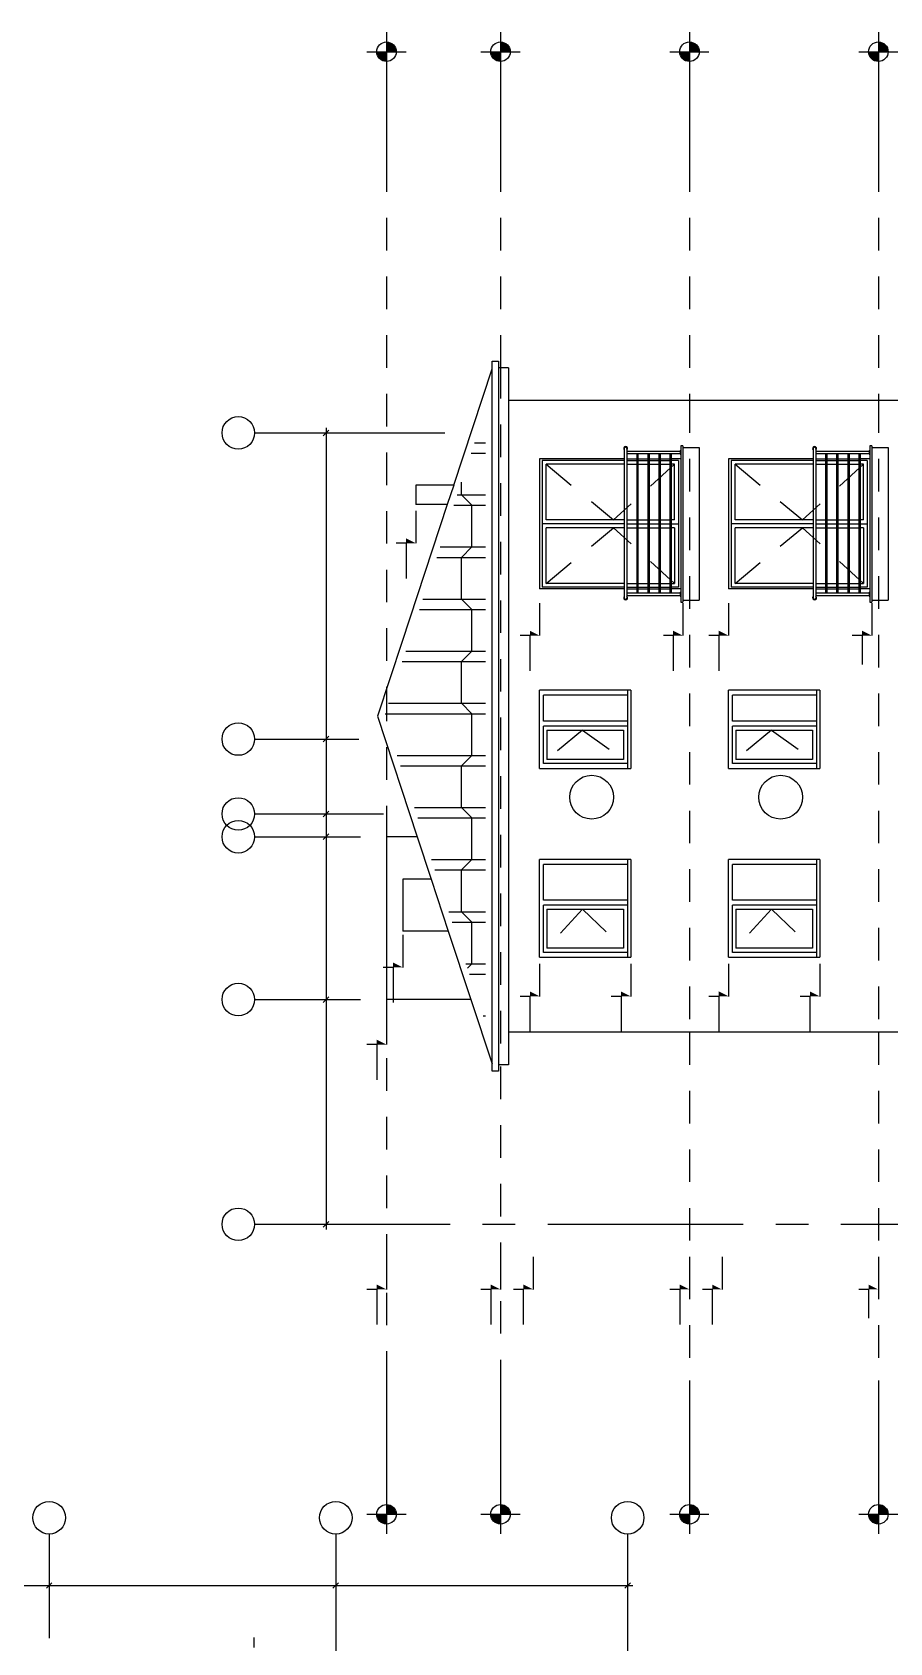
# Model space of a CAD drawing. Header units: metres. Extents: x -220 to 294, y -29 to 18.
# Drawn here: x -192.58 to -189.29, y 4.78 to 10.96 of the extents above; entities that cross this region are included whole.
import ezdxf

# ---------------------------------------------------------------- set-up
doc = ezdxf.new("R2010")
doc.units = ezdxf.units.M
doc.header["$MEASUREMENT"] = 0
doc.linetypes.add('CENTER2', pattern=[1.125, 0.75, -0.125, 0.125, -0.125])
doc.linetypes.add('DASHED4', pattern=[0.1875, 0.125, -0.0625])
for name, color, linetype in [('Cember', 7, 'Continuous'), ('Cizgi', 7, 'Continuous'), ('Kesit_Kot', 7, 'Continuous'), ('Olculendirme', 7, 'Continuous'), ('Rota', 7, 'Continuous'), ('Standart', 7, 'Continuous'), ('Tarama', 7, 'Continuous')]:
    doc.layers.add(name, color=color, linetype=linetype)

msp = doc.modelspace()

# ---------------------------------------------------------------- hatches: boundary and pattern name
at = {"layer": 'Kesit_Kot', "linetype": 'Continuous', "lineweight": -3}
for points in [[(-191.1049, 8.9999), (-191.1424, 9.0187), (-191.1424, 8.9999)], [(-190.6299, 8.6457), (-190.6674, 8.6644), (-190.6674, 8.6457)], [(-190.0799, 8.6457), (-190.1174, 8.6644), (-190.1174, 8.6457)], [(-189.9049, 8.6457), (-189.9424, 8.6644), (-189.9424, 8.6457)], [(-189.3549, 8.6457), (-189.3924, 8.6644), (-189.3924, 8.6457)], [(-191.1549, 7.3725), (-191.1924, 7.3912), (-191.1924, 7.3725)], [(-190.6299, 7.2612), (-190.6674, 7.2799), (-190.6674, 7.2612)], [(-190.2799, 7.2612), (-190.3174, 7.2799), (-190.3174, 7.2612)], [(-189.9049, 7.2612), (-189.9424, 7.2799), (-189.9424, 7.2612)], [(-189.5549, 7.2612), (-189.5924, 7.2799), (-189.5924, 7.2612)], [(-191.2174, 7.0758), (-191.2549, 7.0946), (-191.2549, 7.0758)], [(-191.2174, 6.1362), (-191.2549, 6.1549), (-191.2549, 6.1362)], [(-190.7799, 6.1362), (-190.8174, 6.1549), (-190.8174, 6.1362)], [(-190.6549, 6.1362), (-190.6924, 6.1549), (-190.6924, 6.1362)], [(-190.0549, 6.1362), (-190.0924, 6.1549), (-190.0924, 6.1362)], [(-189.9299, 6.1362), (-189.9674, 6.1549), (-189.9674, 6.1362)], [(-189.3299, 6.1362), (-189.3674, 6.1549), (-189.3674, 6.1362)]]:
    msp.add_hatch(color=216, dxfattribs=at).paths.add_polyline_path(points)
at = {"layer": 'Tarama', "linetype": 'Continuous', "lineweight": -3}
for points in [[(-191.2174, 10.8491), (-191.2216, 10.8493), (-191.2257, 10.85), (-191.2298, 10.8512), (-191.2336, 10.8528), (-191.2373, 10.8548), (-191.2408, 10.8573), (-191.2439, 10.8601), (-191.2467, 10.8632), (-191.2491, 10.8667), (-191.2512, 10.8703), (-191.2528, 10.8742), (-191.2539, 10.8783), (-191.2546, 10.8824), (-191.2549, 10.8866), (-191.2174, 10.8866)], [(-191.2174, 10.9241), (-191.2132, 10.9239), (-191.209, 10.9232), (-191.205, 10.922), (-191.2011, 10.9204), (-191.1974, 10.9184), (-191.194, 10.9159), (-191.1909, 10.9131), (-191.1881, 10.91), (-191.1856, 10.9066), (-191.1836, 10.9029), (-191.182, 10.899), (-191.1808, 10.8949), (-191.1801, 10.8908), (-191.1799, 10.8866), (-191.2174, 10.8866)], [(-190.7799, 10.8491), (-190.7841, 10.8493), (-190.7882, 10.85), (-190.7923, 10.8512), (-190.7961, 10.8528), (-190.7998, 10.8548), (-190.8033, 10.8573), (-190.8064, 10.8601), (-190.8092, 10.8632), (-190.8116, 10.8667), (-190.8137, 10.8703), (-190.8153, 10.8742), (-190.8164, 10.8783), (-190.8171, 10.8824), (-190.8174, 10.8866), (-190.7799, 10.8866)], [(-190.7799, 10.9241), (-190.7757, 10.9239), (-190.7715, 10.9232), (-190.7675, 10.922), (-190.7636, 10.9204), (-190.7599, 10.9184), (-190.7565, 10.9159), (-190.7534, 10.9131), (-190.7506, 10.91), (-190.7481, 10.9066), (-190.7461, 10.9029), (-190.7445, 10.899), (-190.7433, 10.8949), (-190.7426, 10.8908), (-190.7424, 10.8866), (-190.7799, 10.8866)], [(-190.0549, 10.8491), (-190.0591, 10.8493), (-190.0632, 10.85), (-190.0673, 10.8512), (-190.0711, 10.8528), (-190.0748, 10.8548), (-190.0783, 10.8573), (-190.0814, 10.8601), (-190.0842, 10.8632), (-190.0866, 10.8667), (-190.0887, 10.8703), (-190.0903, 10.8742), (-190.0914, 10.8783), (-190.0921, 10.8824), (-190.0924, 10.8866), (-190.0549, 10.8866)], [(-190.0549, 10.9241), (-190.0507, 10.9239), (-190.0465, 10.9232), (-190.0425, 10.922), (-190.0386, 10.9204), (-190.0349, 10.9184), (-190.0315, 10.9159), (-190.0284, 10.9131), (-190.0256, 10.91), (-190.0231, 10.9066), (-190.0211, 10.9029), (-190.0195, 10.899), (-190.0183, 10.8949), (-190.0176, 10.8908), (-190.0174, 10.8866), (-190.0549, 10.8866)], [(-189.3299, 10.8491), (-189.3341, 10.8493), (-189.3382, 10.85), (-189.3423, 10.8512), (-189.3461, 10.8528), (-189.3498, 10.8548), (-189.3533, 10.8573), (-189.3564, 10.8601), (-189.3592, 10.8632), (-189.3616, 10.8667), (-189.3637, 10.8703), (-189.3653, 10.8742), (-189.3664, 10.8783), (-189.3671, 10.8824), (-189.3674, 10.8866), (-189.3299, 10.8866)], [(-189.3299, 10.9241), (-189.3257, 10.9239), (-189.3215, 10.9232), (-189.3175, 10.922), (-189.3136, 10.9204), (-189.3099, 10.9184), (-189.3065, 10.9159), (-189.3034, 10.9131), (-189.3006, 10.91), (-189.2981, 10.9066), (-189.2961, 10.9029), (-189.2945, 10.899), (-189.2933, 10.8949), (-189.2926, 10.8908), (-189.2924, 10.8866), (-189.3299, 10.8866)], [(-191.2174, 5.2358), (-191.2216, 5.236), (-191.2257, 5.2367), (-191.2298, 5.2379), (-191.2336, 5.2395), (-191.2373, 5.2415), (-191.2408, 5.244), (-191.2439, 5.2468), (-191.2467, 5.2499), (-191.2491, 5.2533), (-191.2512, 5.257), (-191.2528, 5.2609), (-191.2539, 5.2649), (-191.2546, 5.2691), (-191.2549, 5.2733), (-191.2174, 5.2733)], [(-191.2174, 5.3108), (-191.2132, 5.3105), (-191.209, 5.3098), (-191.205, 5.3087), (-191.2011, 5.3071), (-191.1974, 5.305), (-191.194, 5.3026), (-191.1909, 5.2998), (-191.1881, 5.2967), (-191.1856, 5.2932), (-191.1836, 5.2896), (-191.182, 5.2857), (-191.1808, 5.2816), (-191.1801, 5.2775), (-191.1799, 5.2733), (-191.2174, 5.2733)], [(-190.7799, 5.2358), (-190.7841, 5.236), (-190.7882, 5.2367), (-190.7923, 5.2379), (-190.7961, 5.2395), (-190.7998, 5.2415), (-190.8033, 5.244), (-190.8064, 5.2468), (-190.8092, 5.2499), (-190.8116, 5.2533), (-190.8137, 5.257), (-190.8153, 5.2609), (-190.8164, 5.2649), (-190.8171, 5.2691), (-190.8174, 5.2733), (-190.7799, 5.2733)], [(-190.7799, 5.3108), (-190.7757, 5.3105), (-190.7715, 5.3098), (-190.7675, 5.3087), (-190.7636, 5.3071), (-190.7599, 5.305), (-190.7565, 5.3026), (-190.7534, 5.2998), (-190.7506, 5.2967), (-190.7481, 5.2932), (-190.7461, 5.2896), (-190.7445, 5.2857), (-190.7433, 5.2816), (-190.7426, 5.2775), (-190.7424, 5.2733), (-190.7799, 5.2733)], [(-190.0549, 5.2358), (-190.0591, 5.236), (-190.0632, 5.2367), (-190.0673, 5.2379), (-190.0711, 5.2395), (-190.0748, 5.2415), (-190.0783, 5.244), (-190.0814, 5.2468), (-190.0842, 5.2499), (-190.0866, 5.2533), (-190.0887, 5.257), (-190.0903, 5.2609), (-190.0914, 5.2649), (-190.0921, 5.2691), (-190.0924, 5.2733), (-190.0549, 5.2733)], [(-190.0549, 5.3108), (-190.0507, 5.3105), (-190.0465, 5.3098), (-190.0425, 5.3087), (-190.0386, 5.3071), (-190.0349, 5.305), (-190.0315, 5.3026), (-190.0284, 5.2998), (-190.0256, 5.2967), (-190.0231, 5.2932), (-190.0211, 5.2896), (-190.0195, 5.2857), (-190.0183, 5.2816), (-190.0176, 5.2775), (-190.0174, 5.2733), (-190.0549, 5.2733)], [(-189.3299, 5.2358), (-189.3341, 5.236), (-189.3382, 5.2367), (-189.3423, 5.2379), (-189.3461, 5.2395), (-189.3498, 5.2415), (-189.3533, 5.244), (-189.3564, 5.2468), (-189.3592, 5.2499), (-189.3616, 5.2533), (-189.3637, 5.257), (-189.3653, 5.2609), (-189.3664, 5.2649), (-189.3671, 5.2691), (-189.3674, 5.2733), (-189.3299, 5.2733)], [(-189.3299, 5.3108), (-189.3257, 5.3105), (-189.3215, 5.3098), (-189.3175, 5.3087), (-189.3136, 5.3071), (-189.3099, 5.305), (-189.3065, 5.3026), (-189.3034, 5.2998), (-189.3006, 5.2967), (-189.2981, 5.2932), (-189.2961, 5.2896), (-189.2945, 5.2857), (-189.2933, 5.2816), (-189.2926, 5.2775), (-189.2924, 5.2733), (-189.3299, 5.2733)]]:
    msp.add_hatch(color=216, dxfattribs=at).paths.add_polyline_path(points)

# ---------------------------------------------------------------- linework, layer by layer
at = {"layer": 'Cember', "color": 237, "linetype": 'Continuous', "lineweight": -3}
for centre in [(-190.4299, 8.0256), (-189.7049, 8.0256)]:
    msp.add_circle(centre, 0.0841, dxfattribs=at)
at = {"layer": 'Cizgi', "color": 251, "linetype": 'DASHED4', "lineweight": -3}
for points in [[(-191.2174, 10.4737), (-191.2174, 8.4426)], [(-190.7799, 10.4737), (-190.7799, 9.6808)], [(-190.0549, 10.4737), (-190.0549, 9.5487)], [(-189.3299, 10.4737), (-189.3299, 9.5487)], [(-190.7799, 9.6808), (-190.7799, 6.9916)], [(-190.0549, 9.5487), (-190.0549, 7.1237)], [(-189.3299, 9.5487), (-189.3299, 7.1237)], [(-191.2174, 8.4426), (-191.2174, 7.2487)], [(-190.4647, 7.5956), (-190.6024, 7.4456)], [(-190.4647, 7.5956), (-190.3086, 7.4456)], [(-189.7397, 7.5956), (-189.8774, 7.4456)], [(-189.7397, 7.5956), (-189.5836, 7.4456)], [(-191.2174, 7.2487), (-191.2174, 5.6362)], [(-190.0549, 7.1237), (-190.0549, 5.6362)], [(-189.3299, 7.1237), (-189.3299, 5.6362)], [(-190.7799, 6.9916), (-190.7799, 5.6362)]]:
    msp.add_lwpolyline(points, dxfattribs=at)
at = {"layer": 'Cizgi', "color": 251, "linetype": 'Continuous', "lineweight": -3}
for points in [[(-190.9596, 9.2237), (-190.8124, 9.6699)], [(-190.7874, 9.6987), (-190.7874, 6.9737)], [(-190.7499, 9.6737), (-190.7874, 9.6737)], [(-190.7499, 9.6737), (-190.7749, 9.6737)], [(-190.7499, 9.6737), (-190.7749, 9.6737)], [(-190.7499, 9.6737), (-190.7749, 9.6737)], [(-190.7499, 9.6737), (-190.7499, 9.5487)], [(-190.7499, 9.6737), (-190.7499, 9.5487)], [(-190.7499, 9.6737), (-190.7499, 9.5487)], [(-190.7499, 9.6737), (-190.7499, 9.5487)], [(-187.7549, 9.5487), (-190.7499, 9.5487)], [(-190.7499, 9.5487), (-190.7499, 7.1237)], [(-190.7499, 9.5487), (-190.7499, 6.9987)], [(-191.1049, 9.2237), (-191.1049, 9.1487)], [(-190.9596, 9.2237), (-191.1049, 9.2237)], [(-190.9596, 9.2237), (-190.9844, 9.1487)], [(-190.9844, 9.1487), (-191.1576, 8.6237)], [(-190.9844, 9.1487), (-191.1049, 9.1487)], [(-191.1576, 8.6237), (-191.2525, 8.3362)], [(-191.2525, 8.3362), (-191.0999, 7.8737)], [(-191.2174, 7.8737), (-191.2174, 7.2487)], [(-191.0999, 7.8737), (-191.2174, 7.8737)], [(-191.0999, 7.8737), (-191.0463, 7.7112)], [(-190.2799, 7.7862), (-190.6299, 7.7862)], [(-190.6299, 7.4112), (-190.6299, 7.7862)], [(-190.6149, 7.6299), (-190.6149, 7.7674)], [(-190.2924, 7.7674), (-190.6149, 7.7674)], [(-190.2924, 7.7862), (-190.2924, 7.4112)], [(-190.2799, 7.7862), (-190.2799, 7.4112)], [(-189.5549, 7.7862), (-189.9049, 7.7862)], [(-189.9049, 7.4112), (-189.9049, 7.7862)], [(-189.8899, 7.6299), (-189.8899, 7.7674)], [(-189.5674, 7.7674), (-189.8899, 7.7674)], [(-189.5674, 7.7862), (-189.5674, 7.4112)], [(-189.5549, 7.7862), (-189.5549, 7.4112)], [(-191.1549, 7.7112), (-191.1549, 7.5112)], [(-191.0463, 7.7112), (-191.1549, 7.7112)], [(-191.0463, 7.7112), (-190.9803, 7.5112)], [(-190.2924, 7.6299), (-190.6149, 7.6299)], [(-190.6149, 7.4299), (-190.6149, 7.6112)], [(-190.2924, 7.6112), (-190.6149, 7.6112)], [(-189.5674, 7.6299), (-189.8899, 7.6299)], [(-189.8899, 7.4299), (-189.8899, 7.6112)], [(-189.5674, 7.6112), (-189.8899, 7.6112)], [(-190.6024, 7.5956), (-190.3074, 7.5956)], [(-190.6024, 7.5956), (-190.6024, 7.4456)], [(-190.3074, 7.5956), (-190.3074, 7.4456)], [(-189.8774, 7.5956), (-189.5824, 7.5956)], [(-189.8774, 7.5956), (-189.8774, 7.4456)], [(-189.5824, 7.5956), (-189.5824, 7.4456)], [(-190.9803, 7.5112), (-191.1549, 7.5112)], [(-190.9803, 7.5112), (-190.8936, 7.2487)], [(-190.2924, 7.4299), (-190.6149, 7.4299)], [(-190.3074, 7.4456), (-190.6024, 7.4456)], [(-189.5674, 7.4299), (-189.8899, 7.4299)], [(-189.5824, 7.4456), (-189.8774, 7.4456)], [(-190.6299, 7.4112), (-190.2799, 7.4112)], [(-189.9049, 7.4112), (-189.5549, 7.4112)], [(-190.8936, 7.2487), (-191.2174, 7.2487)], [(-190.8936, 7.2487), (-190.8124, 7.0025)], [(-187.7549, 7.1237), (-190.7499, 7.1237)], [(-190.7499, 7.1237), (-190.7499, 6.9987)], [(-190.7499, 6.9987), (-190.7874, 6.9987)], [(-190.7874, 6.9987), (-190.7874, 6.9737)], [(-190.7499, 6.9987), (-190.7749, 6.9987)], [(-190.7874, 6.9737), (-190.8124, 6.9737)]]:
    msp.add_lwpolyline(points, dxfattribs=at)
at = {"layer": 'Kesit_Kot', "color": 251, "linetype": 'Continuous', "lineweight": -3}
for points in [[(-191.1049, 9.1249), (-191.1049, 8.9999)], [(-191.1424, 8.9999), (-191.1799, 8.9999)], [(-191.1424, 8.9999), (-191.1424, 8.8652)], [(-190.6299, 8.7707), (-190.6299, 8.6457)], [(-190.0799, 8.7707), (-190.0799, 8.6457)], [(-189.9049, 8.7707), (-189.9049, 8.6457)], [(-189.3549, 8.7707), (-189.3549, 8.6457)], [(-190.6674, 8.6457), (-190.7049, 8.6457)], [(-190.6674, 8.6457), (-190.6674, 8.5109)], [(-190.1174, 8.6457), (-190.1549, 8.6457)], [(-190.1174, 8.6457), (-190.1174, 8.5109)], [(-189.9424, 8.6457), (-189.9799, 8.6457)], [(-189.9424, 8.6457), (-189.9424, 8.5109)], [(-189.3924, 8.6457), (-189.4299, 8.6457)], [(-189.3924, 8.6457), (-189.3924, 8.5352)], [(-191.1549, 7.4975), (-191.1549, 7.3725)], [(-191.1924, 7.3725), (-191.2299, 7.3725)], [(-191.1924, 7.3725), (-191.1924, 7.2377)], [(-190.6299, 7.3862), (-190.6299, 7.2612)], [(-190.2799, 7.3862), (-190.2799, 7.2612)], [(-189.9049, 7.3862), (-189.9049, 7.2612)], [(-189.5549, 7.3862), (-189.5549, 7.2612)], [(-190.6674, 7.2612), (-190.7049, 7.2612)], [(-190.6674, 7.2612), (-190.6674, 7.1264)], [(-190.3174, 7.2612), (-190.3549, 7.2612)], [(-190.3174, 7.2612), (-190.3174, 7.1264)], [(-189.9424, 7.2612), (-189.9799, 7.2612)], [(-189.9424, 7.2612), (-189.9424, 7.1264)], [(-189.5924, 7.2612), (-189.6299, 7.2612)], [(-189.5924, 7.2612), (-189.5924, 7.1264)], [(-191.2174, 7.2008), (-191.2174, 7.0758)], [(-191.2549, 7.0758), (-191.2924, 7.0758)], [(-191.2549, 7.0758), (-191.2549, 6.9411)], [(-191.2174, 6.2612), (-191.2174, 6.1362)], [(-190.7799, 6.2612), (-190.7799, 6.1362)], [(-190.6549, 6.2612), (-190.6549, 6.1362)], [(-190.0549, 6.2612), (-190.0549, 6.1362)], [(-189.9299, 6.2612), (-189.9299, 6.1362)], [(-189.3299, 6.2612), (-189.3299, 6.1362)], [(-191.2549, 6.1362), (-191.2924, 6.1362)], [(-191.2549, 6.1362), (-191.2549, 6.0014)], [(-190.8174, 6.1362), (-190.8549, 6.1362)], [(-190.8174, 6.1362), (-190.8174, 6.0014)], [(-190.6924, 6.1362), (-190.7299, 6.1362)], [(-190.6924, 6.1362), (-190.6924, 6.0014)], [(-190.0924, 6.1362), (-190.1299, 6.1362)], [(-190.0924, 6.1362), (-190.0924, 6.0014)], [(-189.9674, 6.1362), (-190.0049, 6.1362)], [(-189.9674, 6.1362), (-189.9674, 6.0014)], [(-189.3674, 6.1362), (-189.4049, 6.1362)], [(-189.3674, 6.1362), (-189.3674, 6.0257)]]:
    msp.add_lwpolyline(points, dxfattribs=at)
at = {"layer": 'Kesit_Kot', "color": 216, "linetype": 'Continuous', "lineweight": -3}
msp.add_lwpolyline([(-191.7256, 4.7625), (-191.7256, 4.8)], dxfattribs=at)
at = {"layer": 'Olculendirme', "color": 251, "linetype": 'Continuous', "lineweight": -3}
for points in [[(-191.5117, 9.4237), (-191.4367, 9.4237)], [(-191.4599, 9.4131), (-191.4386, 9.4343)], [(-191.4492, 9.4437), (-191.4492, 6.3662)], [(-191.5117, 8.2487), (-191.4367, 8.2487)], [(-191.4599, 8.2381), (-191.4386, 8.2593)], [(-191.5117, 7.9612), (-191.4367, 7.9612)], [(-191.4599, 7.9506), (-191.4386, 7.9718)], [(-191.5117, 7.8737), (-191.4367, 7.8737)], [(-191.4599, 7.8631), (-191.4386, 7.8843)], [(-191.5117, 7.2487), (-191.4367, 7.2487)], [(-191.4599, 7.2381), (-191.4386, 7.2593)], [(-191.5117, 6.3862), (-191.4367, 6.3862)], [(-191.4599, 6.3756), (-191.4386, 6.3968)]]:
    msp.add_lwpolyline(points, dxfattribs=at)
at = {"layer": 'Olculendirme', "color": 59, "linetype": 'Continuous', "lineweight": -3}
for points in [[(-192.5014, 5.0106), (-192.5226, 4.9894)], [(-191.4017, 5.0106), (-191.4229, 4.9894)], [(-190.2814, 5.0106), (-190.3026, 4.9894)]]:
    msp.add_lwpolyline(points, dxfattribs=at)
at = {"layer": 'Olculendirme', "color": 47, "linetype": 'Continuous', "lineweight": -3}
for points in [[(-192.512, 5.0625), (-192.512, 4.9875)], [(-191.4123, 5.0625), (-191.4123, 4.9875)], [(-190.292, 5.0625), (-190.292, 4.9875)], [(-194.9695, 5), (-190.272, 5)]]:
    msp.add_lwpolyline(points, dxfattribs=at)
at = {"layer": 'Rota', "color": 251, "linetype": 'Continuous', "lineweight": -3}
for points in [[(-190.8124, 9.6737), (-190.8124, 9.6987)], [(-190.8124, 9.6987), (-190.7874, 9.6987)], [(-190.8124, 6.9737), (-190.8124, 9.6737)]]:
    msp.add_lwpolyline(points, dxfattribs=at)
at = {"layer": 'Standart', "color": 251, "linetype": 'Continuous', "lineweight": -3}
for points in [[(-191.2174, 10.9616), (-191.2174, 10.8116)], [(-190.7799, 10.9616), (-190.7799, 10.8116)], [(-190.0549, 10.9616), (-190.0549, 10.8116)], [(-189.3299, 10.9616), (-189.3299, 10.8116)], [(-191.2924, 10.8866), (-191.1424, 10.8866)], [(-190.8549, 10.8866), (-190.7049, 10.8866)], [(-190.1299, 10.8866), (-189.9799, 10.8866)], [(-189.4049, 10.8866), (-189.2549, 10.8866)], [(-191.2174, 10.8116), (-191.2174, 10.3737)], [(-190.7799, 10.8116), (-190.7799, 10.3737)], [(-190.0549, 10.8116), (-190.0549, 10.3737)], [(-189.3299, 10.8116), (-189.3299, 10.3737)], [(-190.3049, 9.3647), (-190.3049, 8.7895)], [(-190.2949, 9.3642), (-190.2949, 8.79)], [(-190.2949, 9.3542), (-190.0899, 9.3542)], [(-190.2949, 9.3442), (-190.0899, 9.3442)], [(-190.2574, 9.3442), (-190.2574, 8.81)], [(-190.2524, 9.3442), (-190.2524, 8.81)], [(-190.2149, 9.3442), (-190.2149, 8.81)], [(-190.2099, 9.3442), (-190.2099, 8.81)], [(-190.1725, 9.3442), (-190.1725, 8.81)], [(-190.1675, 9.3442), (-190.1675, 8.81)], [(-190.13, 9.3442), (-190.13, 8.81)], [(-190.125, 9.3442), (-190.125, 8.81)], [(-190.0899, 9.3567), (-190.0899, 9.3417)], [(-190.0899, 9.3567), (-190.0874, 9.3567)], [(-190.0899, 9.3417), (-190.0874, 9.3417)], [(-190.0799, 9.3747), (-190.0874, 9.3747)], [(-190.0874, 9.3747), (-190.0874, 8.7747)], [(-190.0799, 9.3747), (-190.0799, 8.7747)], [(-190.0799, 9.3672), (-190.0174, 9.3672)], [(-190.0174, 9.3672), (-190.0174, 8.7822)], [(-189.5799, 9.3647), (-189.5799, 8.7895)], [(-189.5699, 9.3642), (-189.5699, 8.79)], [(-189.5699, 9.3542), (-189.3649, 9.3542)], [(-189.5699, 9.3442), (-189.3649, 9.3442)], [(-189.5324, 9.3442), (-189.5324, 8.81)], [(-189.5274, 9.3442), (-189.5274, 8.81)], [(-189.49, 9.3442), (-189.49, 8.81)], [(-189.485, 9.3442), (-189.485, 8.81)], [(-189.4475, 9.3442), (-189.4475, 8.81)], [(-189.4425, 9.3442), (-189.4425, 8.81)], [(-189.405, 9.3442), (-189.405, 8.81)], [(-189.4, 9.3442), (-189.4, 8.81)], [(-189.3649, 9.3567), (-189.3649, 9.3417)], [(-189.3649, 9.3567), (-189.3624, 9.3567)], [(-189.3649, 9.3417), (-189.3624, 9.3417)], [(-189.3549, 9.3747), (-189.3624, 9.3747)], [(-189.3624, 9.3747), (-189.3624, 8.7747)], [(-189.3549, 9.3747), (-189.3549, 8.7747)], [(-189.3549, 9.3672), (-189.2924, 9.3672)], [(-189.2924, 9.3672), (-189.2924, 8.7822)], [(-190.6299, 9.3247), (-190.6299, 8.8247)], [(-190.3049, 9.3247), (-190.6299, 9.3247)], [(-190.6199, 9.3182), (-190.6199, 8.8312)], [(-190.3049, 9.3182), (-190.6199, 9.3182)], [(-190.6049, 9.0897), (-190.6049, 9.3032)], [(-190.3049, 9.3032), (-190.6049, 9.3032)], [(-190.2949, 9.3247), (-190.2574, 9.3247)], [(-190.2949, 9.3182), (-190.2574, 9.3182)], [(-190.2949, 9.3032), (-190.2574, 9.3032)], [(-190.2524, 9.3247), (-190.2149, 9.3247)], [(-190.2524, 9.3182), (-190.2149, 9.3182)], [(-190.2524, 9.3032), (-190.2149, 9.3032)], [(-190.2099, 9.3247), (-190.1725, 9.3247)], [(-190.2099, 9.3182), (-190.1725, 9.3182)], [(-190.2099, 9.3032), (-190.1725, 9.3032)], [(-190.1675, 9.3247), (-190.13, 9.3247)], [(-190.1675, 9.3182), (-190.13, 9.3182)], [(-190.1675, 9.3032), (-190.13, 9.3032)], [(-190.0874, 9.3247), (-190.125, 9.3247)], [(-190.0974, 9.3182), (-190.125, 9.3182)], [(-190.1124, 9.3032), (-190.125, 9.3032)], [(-190.1124, 9.0897), (-190.1124, 9.3032)], [(-190.0974, 9.3182), (-190.0974, 8.8312)], [(-189.9049, 9.3247), (-189.9049, 8.8247)], [(-189.5799, 9.3247), (-189.9049, 9.3247)], [(-189.8949, 9.3182), (-189.8949, 8.8312)], [(-189.5799, 9.3182), (-189.8949, 9.3182)], [(-189.8799, 9.0897), (-189.8799, 9.3032)], [(-189.5799, 9.3032), (-189.8799, 9.3032)], [(-189.5699, 9.3247), (-189.5324, 9.3247)], [(-189.5699, 9.3182), (-189.5324, 9.3182)], [(-189.5699, 9.3032), (-189.5324, 9.3032)], [(-189.5274, 9.3247), (-189.49, 9.3247)], [(-189.5274, 9.3182), (-189.49, 9.3182)], [(-189.5274, 9.3032), (-189.49, 9.3032)], [(-189.485, 9.3247), (-189.4475, 9.3247)], [(-189.485, 9.3182), (-189.4475, 9.3182)], [(-189.485, 9.3032), (-189.4475, 9.3032)], [(-189.4425, 9.3247), (-189.405, 9.3247)], [(-189.4425, 9.3182), (-189.405, 9.3182)], [(-189.4425, 9.3032), (-189.405, 9.3032)], [(-189.3624, 9.3247), (-189.4, 9.3247)], [(-189.3724, 9.3182), (-189.4, 9.3182)], [(-189.3874, 9.3032), (-189.4, 9.3032)], [(-189.3874, 9.0897), (-189.3874, 9.3032)], [(-189.3724, 9.3182), (-189.3724, 8.8312)], [(-190.3049, 9.0897), (-190.6049, 9.0897)], [(-190.2949, 9.0897), (-190.2574, 9.0897)], [(-190.2524, 9.0897), (-190.2149, 9.0897)], [(-190.2099, 9.0897), (-190.1725, 9.0897)], [(-190.1675, 9.0897), (-190.13, 9.0897)], [(-190.1124, 9.0897), (-190.125, 9.0897)], [(-189.5799, 9.0897), (-189.8799, 9.0897)], [(-189.5699, 9.0897), (-189.5324, 9.0897)], [(-189.5274, 9.0897), (-189.49, 9.0897)], [(-189.485, 9.0897), (-189.4475, 9.0897)], [(-189.4425, 9.0897), (-189.405, 9.0897)], [(-189.3874, 9.0897), (-189.4, 9.0897)], [(-190.3049, 9.0747), (-190.6199, 9.0747)], [(-190.6049, 8.8462), (-190.6049, 9.0597)], [(-190.3049, 9.0597), (-190.6049, 9.0597)], [(-190.2949, 9.0747), (-190.2574, 9.0747)], [(-190.2949, 9.0597), (-190.2574, 9.0597)], [(-190.2524, 9.0747), (-190.2149, 9.0747)], [(-190.2524, 9.0597), (-190.2149, 9.0597)], [(-190.2099, 9.0747), (-190.1725, 9.0747)], [(-190.2099, 9.0597), (-190.1725, 9.0597)], [(-190.1675, 9.0747), (-190.13, 9.0747)], [(-190.1675, 9.0597), (-190.13, 9.0597)], [(-190.125, 9.0747), (-190.0974, 9.0747)], [(-190.1124, 9.0597), (-190.125, 9.0597)], [(-190.1124, 9.0597), (-190.1124, 8.8462)], [(-189.5799, 9.0747), (-189.8949, 9.0747)], [(-189.8799, 8.8462), (-189.8799, 9.0597)], [(-189.5799, 9.0597), (-189.8799, 9.0597)], [(-189.5699, 9.0747), (-189.5324, 9.0747)], [(-189.5699, 9.0597), (-189.5324, 9.0597)], [(-189.5274, 9.0747), (-189.49, 9.0747)], [(-189.5274, 9.0597), (-189.49, 9.0597)], [(-189.485, 9.0747), (-189.4475, 9.0747)], [(-189.485, 9.0597), (-189.4475, 9.0597)], [(-189.4425, 9.0747), (-189.405, 9.0747)], [(-189.4425, 9.0597), (-189.405, 9.0597)], [(-189.4, 9.0747), (-189.3724, 9.0747)], [(-189.3874, 9.0597), (-189.4, 9.0597)], [(-189.3874, 9.0597), (-189.3874, 8.8462)], [(-190.3049, 8.8462), (-190.6049, 8.8462)], [(-190.2949, 8.8462), (-190.2574, 8.8462)], [(-190.2524, 8.8462), (-190.2149, 8.8462)], [(-190.2099, 8.8462), (-190.1725, 8.8462)], [(-190.1675, 8.8462), (-190.13, 8.8462)], [(-190.125, 8.8462), (-190.1124, 8.8462)], [(-189.5799, 8.8462), (-189.8799, 8.8462)], [(-189.5699, 8.8462), (-189.5324, 8.8462)], [(-189.5274, 8.8462), (-189.49, 8.8462)], [(-189.485, 8.8462), (-189.4475, 8.8462)], [(-189.4425, 8.8462), (-189.405, 8.8462)], [(-189.4, 8.8462), (-189.3874, 8.8462)], [(-190.3049, 8.8247), (-190.6299, 8.8247)], [(-190.3049, 8.8312), (-190.6199, 8.8312)], [(-190.2949, 8.8312), (-190.2574, 8.8312)], [(-190.2949, 8.8247), (-190.2574, 8.8247)], [(-190.2949, 8.81), (-190.0899, 8.81)], [(-190.2949, 8.8), (-190.0899, 8.8)], [(-190.2524, 8.8312), (-190.2149, 8.8312)], [(-190.2524, 8.8247), (-190.2149, 8.8247)], [(-190.2099, 8.8312), (-190.1725, 8.8312)], [(-190.2099, 8.8247), (-190.1725, 8.8247)], [(-190.1675, 8.8312), (-190.13, 8.8312)], [(-190.1675, 8.8247), (-190.13, 8.8247)], [(-190.0974, 8.8312), (-190.125, 8.8312)], [(-190.0874, 8.8247), (-190.125, 8.8247)], [(-190.0899, 8.8125), (-190.0899, 8.7975)], [(-190.0899, 8.8125), (-190.0874, 8.8125)], [(-190.0899, 8.7975), (-190.0874, 8.7975)], [(-190.0799, 8.7822), (-190.0174, 8.7822)], [(-189.5799, 8.8247), (-189.9049, 8.8247)], [(-189.5799, 8.8312), (-189.8949, 8.8312)], [(-189.5699, 8.8312), (-189.5324, 8.8312)], [(-189.5699, 8.8247), (-189.5324, 8.8247)], [(-189.5699, 8.81), (-189.3649, 8.81)], [(-189.5699, 8.8), (-189.3649, 8.8)], [(-189.5274, 8.8312), (-189.49, 8.8312)], [(-189.5274, 8.8247), (-189.49, 8.8247)], [(-189.485, 8.8312), (-189.4475, 8.8312)], [(-189.485, 8.8247), (-189.4475, 8.8247)], [(-189.4425, 8.8312), (-189.405, 8.8312)], [(-189.4425, 8.8247), (-189.405, 8.8247)], [(-189.3724, 8.8312), (-189.4, 8.8312)], [(-189.3624, 8.8247), (-189.4, 8.8247)], [(-189.3649, 8.8125), (-189.3649, 8.7975)], [(-189.3649, 8.8125), (-189.3624, 8.8125)], [(-189.3649, 8.7975), (-189.3624, 8.7975)], [(-189.3549, 8.7822), (-189.2924, 8.7822)], [(-190.0874, 8.7747), (-190.0799, 8.7747)], [(-189.3624, 8.7747), (-189.3549, 8.7747)], [(-190.2799, 8.4362), (-190.6299, 8.4362)], [(-190.6299, 8.1362), (-190.6299, 8.4362)], [(-190.6149, 8.3174), (-190.6149, 8.4174)], [(-190.2924, 8.4174), (-190.6149, 8.4174)], [(-190.2924, 8.4362), (-190.2924, 8.1362)], [(-190.2799, 8.4362), (-190.2799, 8.1362)], [(-189.5549, 8.4362), (-189.9049, 8.4362)], [(-189.9049, 8.1362), (-189.9049, 8.4362)], [(-189.8899, 8.3174), (-189.8899, 8.4174)], [(-189.5674, 8.4174), (-189.8899, 8.4174)], [(-189.5674, 8.4362), (-189.5674, 8.1362)], [(-189.5549, 8.4362), (-189.5549, 8.1362)], [(-190.2924, 8.3174), (-190.6149, 8.3174)], [(-190.6149, 8.1549), (-190.6149, 8.2987)], [(-190.2924, 8.2987), (-190.6149, 8.2987)], [(-189.5674, 8.3174), (-189.8899, 8.3174)], [(-189.8899, 8.1549), (-189.8899, 8.2987)], [(-189.5674, 8.2987), (-189.8899, 8.2987)], [(-190.6024, 8.2831), (-190.3074, 8.2831)], [(-190.6024, 8.2831), (-190.6024, 8.1706)], [(-190.3074, 8.2831), (-190.3074, 8.1706)], [(-189.8774, 8.2831), (-189.5824, 8.2831)], [(-189.8774, 8.2831), (-189.8774, 8.1706)], [(-189.5824, 8.2831), (-189.5824, 8.1706)], [(-190.3074, 8.1706), (-190.6024, 8.1706)], [(-189.5824, 8.1706), (-189.8774, 8.1706)], [(-190.6299, 8.1362), (-190.2799, 8.1362)], [(-190.2924, 8.1549), (-190.6149, 8.1549)], [(-189.9049, 8.1362), (-189.5549, 8.1362)], [(-189.5674, 8.1549), (-189.8899, 8.1549)], [(-191.2174, 5.7862), (-191.2174, 5.3483)], [(-190.7799, 5.7862), (-190.7799, 5.3483)], [(-190.0549, 5.7862), (-190.0549, 5.3483)], [(-189.3299, 5.7862), (-189.3299, 5.3483)], [(-191.2174, 5.3483), (-191.2174, 5.1983)], [(-190.7799, 5.3483), (-190.7799, 5.1983)], [(-190.0549, 5.3483), (-190.0549, 5.1983)], [(-189.3299, 5.3483), (-189.3299, 5.1983)], [(-191.2924, 5.2733), (-191.1424, 5.2733)], [(-190.8549, 5.2733), (-190.7049, 5.2733)], [(-190.1299, 5.2733), (-189.9799, 5.2733)], [(-189.4049, 5.2733), (-189.2549, 5.2733)]]:
    msp.add_lwpolyline(points, dxfattribs=at)
at = {"layer": 'Standart', "color": 251, "linetype": 'CENTER2', "lineweight": -3}
for points in [[(-191.7236, 9.4237), (-190.9936, 9.4237)], [(-191.7236, 8.2487), (-191.3236, 8.2487)], [(-191.7236, 7.9612), (-191.2288, 7.9612)], [(-191.7236, 7.8737), (-191.3174, 7.8737)], [(-191.7236, 7.2487), (-191.3174, 7.2487)], [(-191.7236, 6.3862), (-186.8231, 6.3862)], [(-192.512, 5.1976), (-192.512, 4.7976)], [(-191.4123, 5.1976), (-191.4123, 4.5212)], [(-190.292, 5.1976), (-190.292, 0.1125)]]:
    msp.add_lwpolyline(points, dxfattribs=at)
at = {"layer": 'Standart', "color": 251, "linetype": 'DASHED4', "lineweight": -3}
for points in [[(-190.6049, 9.3032), (-190.3461, 9.0897)], [(-190.1124, 9.3032), (-190.3461, 9.0897)], [(-189.8799, 9.3032), (-189.6211, 9.0897)], [(-189.3874, 9.3032), (-189.6211, 9.0897)], [(-190.6049, 8.8462), (-190.3461, 9.0597)], [(-190.1124, 8.8462), (-190.3461, 9.0597)], [(-189.8799, 8.8462), (-189.6211, 9.0597)], [(-189.3874, 8.8462), (-189.6211, 9.0597)], [(-190.4647, 8.2831), (-190.6024, 8.1706)], [(-190.4647, 8.2831), (-190.3086, 8.1706)], [(-189.7397, 8.2831), (-189.8774, 8.1706)], [(-189.7397, 8.2831), (-189.5836, 8.1706)]]:
    msp.add_lwpolyline(points, dxfattribs=at)
at = {"layer": 'Standart', "color": 216, "linetype": 'Continuous', "lineweight": -3}
for centre in [(-191.2174, 10.8866), (-190.7799, 10.8866), (-190.0549, 10.8866), (-189.3299, 10.8866), (-191.2174, 5.2733), (-190.7799, 5.2733), (-190.0549, 5.2733), (-189.3299, 5.2733)]:
    msp.add_circle(centre, 0.0375, dxfattribs=at)
at = {"layer": 'Standart', "color": 251, "linetype": 'Continuous', "lineweight": -3}
for centre in [(-191.7861, 9.4237), (-191.7861, 8.2487), (-191.7861, 7.9612), (-191.7861, 7.8737), (-191.7861, 7.2487), (-191.7861, 6.3862), (-192.512, 5.2601), (-191.4123, 5.2601), (-190.292, 5.2601)]:
    msp.add_circle(centre, 0.0625, dxfattribs=at)
at = {"layer": 'Standart', "color": 98, "linetype": 'Continuous', "lineweight": -3}
for centre, start, end in [((-190.2999, 9.3642), 311.81031, 228.37744), ((-189.5749, 9.3642), 311.81031, 228.37744), ((-190.2999, 8.79), 131.62256, 48.18969), ((-189.5749, 8.79), 131.62256, 48.18969)]:
    msp.add_arc(centre, 0.0075, start, end, dxfattribs=at)
at = {"layer": 'Standart', "color": 198, "linetype": 'Continuous', "lineweight": -3}
for centre, start, end in [((-190.2999, 9.3642), 0, 175.05736), ((-189.5749, 9.3642), 0, 175.05736), ((-190.2999, 8.79), 184.94264, 360), ((-189.5749, 8.79), 184.94264, 0)]:
    msp.add_arc(centre, 0.005, start, end, dxfattribs=at)
at = {"layer": 'Tarama', "color": 13, "linetype": 'Continuous', "lineweight": -3}
for points in [[(-190.8929, 9.3461), (-190.8374, 9.3461)], [(-190.8797, 9.3861), (-190.8374, 9.3861)], [(-190.9297, 9.1861), (-190.9297, 9.2347)], [(-190.9457, 9.1861), (-190.9297, 9.1861)], [(-190.9297, 9.1861), (-190.8374, 9.1861)], [(-190.8896, 9.1461), (-190.9297, 9.1861)], [(-190.9589, 9.1461), (-190.9297, 9.1461)], [(-190.9297, 9.1461), (-190.8374, 9.1461)], [(-190.8896, 8.9861), (-190.8896, 9.1461)], [(-191.0117, 8.9861), (-190.9297, 8.9861)], [(-190.9297, 8.9861), (-190.8374, 8.9861)], [(-190.9297, 8.9461), (-190.8896, 8.9861)], [(-191.0249, 8.9461), (-190.9297, 8.9461)], [(-190.9297, 8.9461), (-190.8374, 8.9461)], [(-190.9297, 8.7861), (-190.9297, 8.9461)], [(-191.0777, 8.7861), (-190.9297, 8.7861)], [(-190.9297, 8.7861), (-190.8374, 8.7861)], [(-190.8896, 8.7461), (-190.9297, 8.7861)], [(-191.0909, 8.7461), (-190.9297, 8.7461)], [(-190.9297, 8.7461), (-190.8374, 8.7461)], [(-190.8896, 8.5861), (-190.8896, 8.7461)], [(-191.1569, 8.5461), (-190.9297, 8.5461)], [(-191.1437, 8.5861), (-190.9297, 8.5861)], [(-190.9297, 8.5861), (-190.8374, 8.5861)], [(-190.9297, 8.5461), (-190.8896, 8.5861)], [(-190.9297, 8.5461), (-190.8374, 8.5461)], [(-190.9297, 8.3861), (-190.9297, 8.5461)], [(-191.2229, 8.3461), (-190.9297, 8.3461)], [(-191.2097, 8.3861), (-190.9297, 8.3861)], [(-190.9297, 8.3861), (-190.8374, 8.3861)], [(-190.8896, 8.3461), (-190.9297, 8.3861)], [(-190.9297, 8.3461), (-190.8374, 8.3461)], [(-190.8896, 8.1861), (-190.8896, 8.3461)], [(-191.1766, 8.1861), (-190.9297, 8.1861)], [(-190.9297, 8.1861), (-190.8374, 8.1861)], [(-190.9297, 8.1461), (-190.8896, 8.1861)], [(-191.1634, 8.1461), (-190.9297, 8.1461)], [(-190.9297, 8.1461), (-190.8374, 8.1461)], [(-190.9297, 7.9861), (-190.9297, 8.1461)], [(-191.1106, 7.9861), (-190.9297, 7.9861)], [(-190.9297, 7.9861), (-190.8374, 7.9861)], [(-190.8896, 7.9461), (-190.9297, 7.9861)], [(-191.0974, 7.9461), (-190.9297, 7.9461)], [(-190.9297, 7.9461), (-190.8374, 7.9461)], [(-190.8896, 7.7861), (-190.8896, 7.9461)], [(-191.0446, 7.7861), (-190.9297, 7.7861)], [(-191.0314, 7.7461), (-190.9297, 7.7461)], [(-190.9297, 7.7861), (-190.8374, 7.7861)], [(-190.9297, 7.7461), (-190.8896, 7.7861)], [(-190.9297, 7.7461), (-190.8374, 7.7461)], [(-190.9297, 7.5861), (-190.9297, 7.7461)], [(-190.9786, 7.5861), (-190.9297, 7.5861)], [(-190.9654, 7.5461), (-190.9297, 7.5461)], [(-190.9297, 7.5861), (-190.8374, 7.5861)], [(-190.8896, 7.5461), (-190.9297, 7.5861)], [(-190.9297, 7.5461), (-190.8374, 7.5461)], [(-190.8896, 7.3861), (-190.8896, 7.5461)], [(-190.9126, 7.3861), (-190.8374, 7.3861)], [(-190.9069, 7.3688), (-190.8896, 7.3861)], [(-190.8994, 7.3461), (-190.8374, 7.3461)], [(-190.8466, 7.1861), (-190.8374, 7.1861)]]:
    msp.add_lwpolyline(points, dxfattribs=at)

doc.saveas('drawing.dxf')
